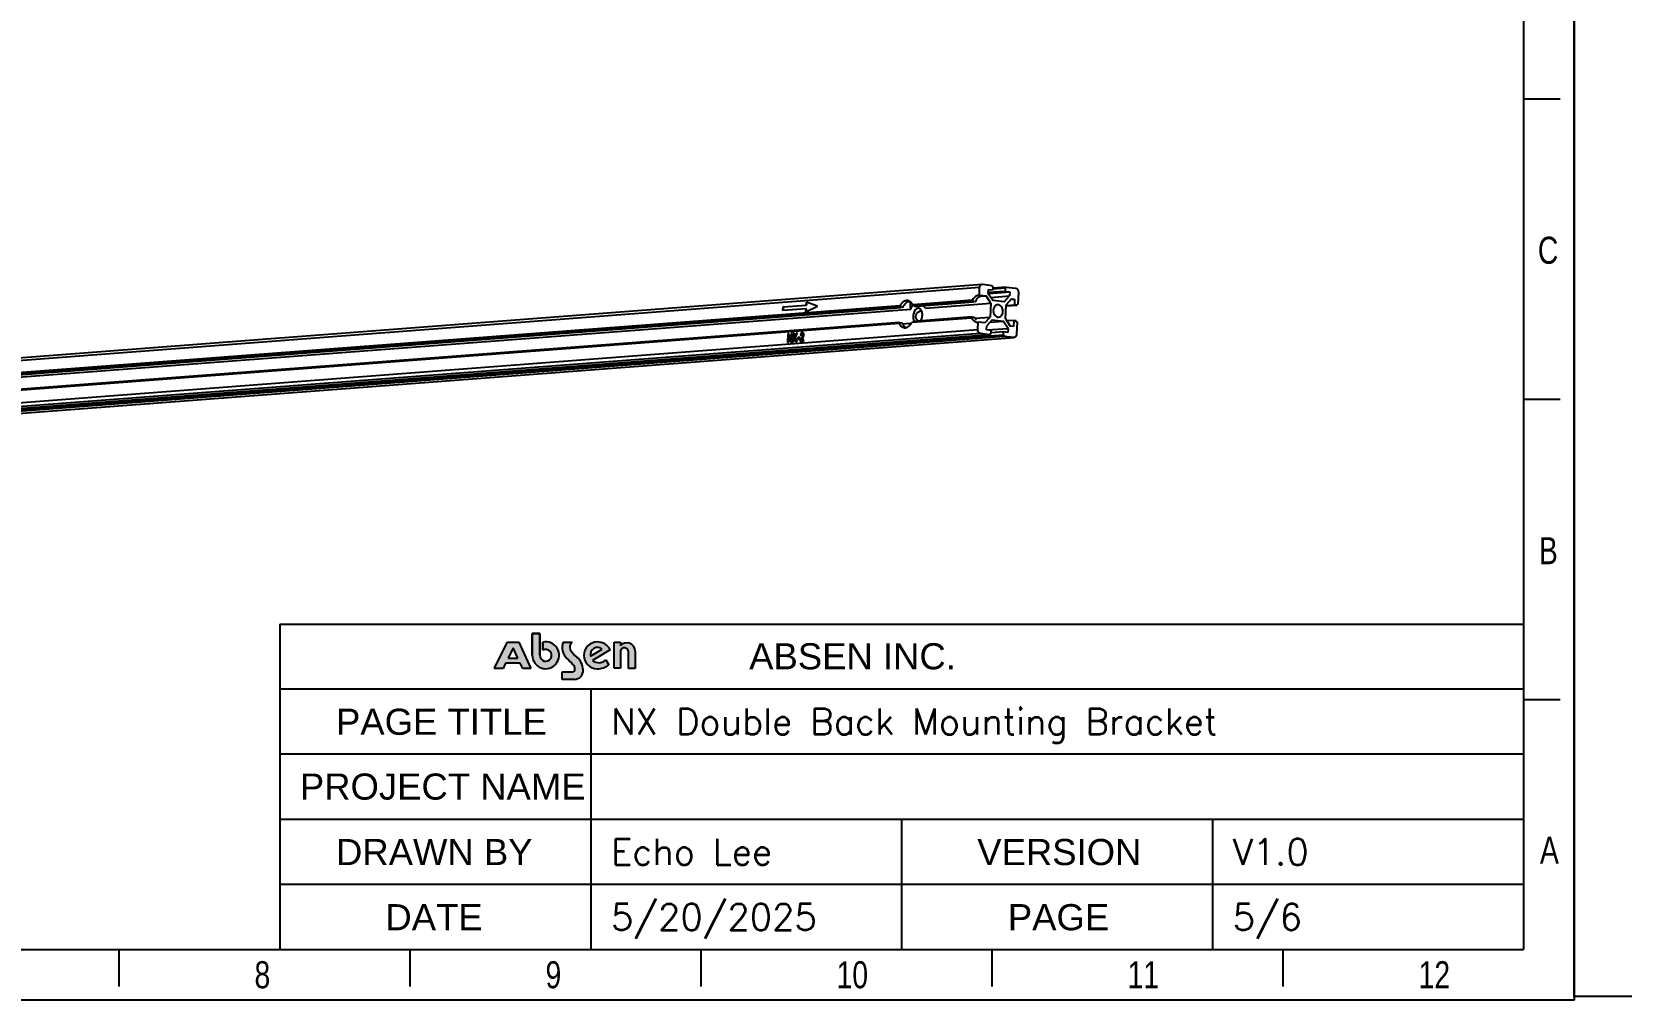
# Model space of a CAD drawing. Header units: millimetres. Extents: x 2185 to 26698, y 9658 to 17427.
# Drawn here: x 14672 to 15429, y 9658 to 10119 of the extents above; entities that cross this region are included whole.
import ezdxf

# ---------------------------------------------------------------- set-up
doc = ezdxf.new("R2010")
doc.units = ezdxf.units.MM
for name, color, linetype in [('2020-NX-2_DXF_CONTINUOUS_LINE', 7, 'Continuous'), ('DIM', 4, 'Continuous'), ('图框', 7, 'Continuous')]:
    doc.layers.add(name, color=color, linetype=linetype)
doc.styles.add('CKSTANDARD', font='arial.ttf')
doc.styles.add('Roamns', font='romans.shx')

# ---------------------------------------------------------------- blocks, each defined once
blk = doc.blocks.new('A$C7F980674')
at = {"layer": 'DIM'}
h = blk.add_hatch(color=0, dxfattribs=at)
h.paths.add_polyline_path([(7.072382140899999e-05, 14.43823848652391), (17.54018542246194, 49.09321739150072), (32.43710042510065, 49.09321739150072), (48.55284257268067, 14.43823848652391), (37.85417935127042, 14.43823848652391), (34.52331861507264, 21.47508279329122), (15.18332810379797, 21.47508279329122), (11.78696234113886, 14.43823848652391)])
h.paths.add_polyline_path([(24.94748300875654, 41.70518833840833), (18.4432997739641, 28.22933563047082), (31.32622136492865, 28.22933563047082)], flags=16)
h = blk.add_hatch(color=0, dxfattribs=at)
edge = h.paths.add_edge_path()
edge.add_arc((102.73004367057, 13.90886456904809), 4.008224344635951, 268.9921655110325, 361.5919063077861)
edge.add_arc((99.15354010349256, 13.8520860173212), 7.585044519850372, 1.270112135883178, 51.07851824680055)
edge.add_arc((307.8846824545763, 226.7410586670685), 290.5958996836599, 223.1994758205292, 225.4213170999201, ccw=False)
edge.add_arc((110.0181443910987, 42.41204420301801), 20.20419257147762, 160.1829900287513, 226.2534819823607, ccw=False)
edge.add_line((91.01044081093276, 49.26161368391513), (102.8060160324094, 49.26161368391513))
edge.add_arc((108.2666153697937, 42.83305403733538), 8.434721350051746, 130.3455086857447, 201.7414345435993)
edge.add_arc((128.4138673179259, 54.80693761470138), 31.79540957994945, 208.3500157259416, 232.6470193688833)
edge.add_arc((94.72388420018251, 12.01322233724932), 22.67708241663319, 1.6072526751569853, 50.5832628822302, ccw=False)
edge.add_arc((105.8459691270836, 11.59352122360906), 11.59424323095258, -89.35383752252329, 5.224491977119385, ccw=False)
edge.add_line((105.9767223201925, 1.52956708916e-05), (89.85622180037899, 1.52956708916e-05))
edge.add_line((89.85622180037899, 1.52956708916e-05), (89.85622180037899, 9.9012602990897))
edge.add_line((89.85622180037899, 9.9012602990897), (102.6595425193372, 9.9012602990897))
edge = h.paths.add_edge_path()
edge.add_arc((171.7675726878224, 35.99111448746953), 5.592045124112526, 4.242312034283134, 157.3807249757777)
edge.add_line((166.6056627364887, 38.14184792619381), (166.6056627364887, 14.68336624098083))
edge.add_line((166.6056627364887, 14.68336624098083), (158.2999845909944, 14.68336624098083))
edge.add_line((158.2999845909944, 14.68336624098083), (158.2999845909944, 48.98261023246597))
edge.add_line((158.2999845909944, 48.98261023246597), (166.6056627364887, 48.98261023246597))
edge.add_line((166.6056627364887, 48.98261023246597), (166.6056627364887, 44.54051251930104))
edge.add_arc((175.059291137004, 37.22529775423028), 11.17927547709232, 0.8903209452371925, 139.1292395527885, ccw=False)
edge.add_line((186.2372169588634, 37.39900588159253), (186.2372169588634, 14.59949883442459))
edge.add_line((186.2372169588634, 14.59949883442459), (177.3442962794797, 14.59949883442459))
edge.add_line((177.3442962794797, 14.59949883442459), (177.3442962794797, 36.40478422593151))
edge = h.paths.add_edge_path(flags=16)
edge.add_arc((136.4442843357392, 32.77929143981055), 9.435952450654392, 49.48403791523462, 192.8465811329278)
edge.add_line((127.2445240183151, 30.68129030702039), (142.5744439341942, 39.9527384458579))
edge = h.paths.add_edge_path()
edge.add_arc((138.324037688988, 35.05001054707828), 12.98520101557842, 229.4306864689146, 313.987557062781)
edge.add_line((147.3422875163669, 25.70727992560023), (151.5778032950766, 19.0634939338488))
edge.add_arc((136.8676456241519, 38.39878950785715), 24.29490468469704, 268.4242694583239, 307.2636236800371, ccw=False)
edge.add_arc((136.1995790051587, 31.76485599069565), 17.65178410925637, 90, 269.99999999833244, ccw=False)
edge.add_arc((136.9909520029032, 31.53144809733931), 17.90269153484251, 25.559083157673115, 92.53353593303888, ccw=False)
edge.add_line((153.1417016008636, 39.25541415211593), (129.8788853118894, 25.18619552736891))
at = {"layer": '图框'}
h = blk.add_hatch(color=30, dxfattribs=at)
edge = h.paths.add_edge_path(flags=0)
edge.add_line((64.32187787050498, 49.15013919285958), (64.32187787050498, 38.7695952337333))
edge.add_arc((68.06519958705758, 31.86908890660379), 7.850442347056839, -179.99999999998067, 118.47852907585141, ccw=False)
edge.add_line((60.21475723999902, 31.86908890659288), (60.21475723999902, 60.55619218834499))
edge.add_line((60.21475723999902, 60.55619218834545), (50.38336833377252, 60.55619218834545))
edge.add_line((50.38336833377252, 60.55619218834545), (50.38336833377252, 31.86908890659334))
edge.add_arc((68.06519958705758, 31.86908890660379), 17.6818312532899, 180.0000000000095, 462.2222539588729)
at = {"layer": '图框', "color": 30}
for p, q in [((60.21475723999902, 60.55619218834545), (50.38336833377252, 60.55619218834545)), ((50.38336833377252, 60.55619218834545), (50.38336833377252, 31.86908890659288)), ((60.21475723999902, 31.86908890659288), (60.21475723999902, 60.55619218834545)), ((64.32187787050498, 49.15013919285047), (64.32187787050498, 38.76959523373262))]:
    blk.add_line(p, q, dxfattribs=at)
at = {"layer": '图框', "color": 30, "linetype": 'Continuous'}
for p, q in [((50.38336833377252, 60.55619218834545), (60.21475723999902, 60.55619218834545)), ((50.38336833377252, 31.86908890659288), (50.38336833377252, 60.55619218834545)), ((60.21475723999902, 60.55619218834545), (60.21475723999902, 31.86908890659288)), ((64.32187787050498, 38.76959523373262), (64.32187787050498, 49.15013919285047))]:
    blk.add_line(p, q, dxfattribs=at)
at = {"layer": '图框', "color": 7, "linetype": 'Continuous'}
for p, q in [((7.072382140899999e-05, 14.43823848652391), (17.54018542246194, 49.09321739150072)), ((17.54018542246194, 49.09321739150072), (32.43710042510065, 49.09321739150072)), ((32.43710042510065, 49.09321739150072), (48.55284257268067, 14.43823848652391)), ((91.01044081093276, 49.26161368391513), (102.8060160324094, 49.26161368391513)), ((158.2999845909944, 48.98261023246597), (166.6056627364887, 48.98261023246597)), ((158.2999845909944, 14.68336624098083), (158.2999845909944, 48.98261023246597)), ((166.6056627364887, 48.98261023246597), (166.6056627364887, 44.54051251930104)), ((24.94748300875654, 41.70518833840833), (18.4432997739641, 28.22933563047082)), ((31.32622136492865, 28.22933563047082), (24.94748300875654, 41.70518833840833)), ((127.2445240183151, 30.68129030702039), (142.5744439341942, 39.9527384458579)), ((153.1417016008636, 39.25541415211593), (129.8788853118894, 25.18619552736891)), ((166.6056627364887, 38.14184792619381), (166.6056627364887, 14.68336624098083)), ((186.2372169588634, 37.39900588159253), (186.2372169588634, 14.59949883442459)), ((177.3442962794797, 14.59949883442459), (177.3442962794797, 36.40478422593151)), ((18.4432997739641, 28.22933563047082), (31.32622136492865, 28.22933563047082)), ((147.3422875163669, 25.70727992560023), (151.5778032950766, 19.0634939338488)), ((15.18332810379797, 21.47508279329122), (11.78696234113886, 14.43823848652391)), ((34.52331861507264, 21.47508279329122), (15.18332810379797, 21.47508279329122)), ((37.85417935127042, 14.43823848652391), (34.52331861507264, 21.47508279329122)), ((11.78696234113886, 14.43823848652391), (7.072382140899999e-05, 14.43823848652391)), ((48.55284257268067, 14.43823848652391), (37.85417935127042, 14.43823848652391)), ((166.6056627364887, 14.68336624098083), (158.2999845909944, 14.68336624098083)), ((186.2372169588634, 14.59949883442459), (177.3442962794797, 14.59949883442459)), ((89.85622180037899, 9.9012602990897), (102.6595425193372, 9.9012602990897)), ((89.85622180037899, 1.52956708916e-05), (89.85622180037899, 9.9012602990897)), ((105.9767223201925, 1.52956708916e-05), (89.85622180037899, 1.52956708916e-05))]:
    blk.add_line(p, q, dxfattribs=at)
at = {"layer": '图框', "color": 30}
for radius, end in [(17.68183125329058, 102.2222539587313), (7.850442347058727, 118.4785290759734)]:
    blk.add_arc((68.06519958705758, 31.86908890660379), radius, 180, end, dxfattribs=at)
at = {"layer": '图框', "color": 30, "linetype": 'Continuous'}
for radius, end in [(17.68183125329058, 102.2222539587313), (7.850442347058727, 118.4785290759734)]:
    blk.add_arc((68.06519958705758, 31.86908890660379), radius, 180, end, dxfattribs=at)
at = {"layer": '图框', "color": 7, "linetype": 'Continuous'}
for centre, radius, start, end in [((110.0181443910987, 42.41204420301801), 20.20419257147762, 160.1829900287512, 226.2534819823607), ((108.2666153697937, 42.83305403733538), 8.434721350051746, 130.3455086857447, 201.7414345435993), ((136.1995790051587, 31.76485599069565), 17.65178410925637, 90, 269.9999999983326), ((136.9909520029032, 31.53144809733931), 17.90269153484251, 25.55908315767311, 92.53353593303889), ((175.059291137004, 37.22529775423028), 11.17927547709232, 0.890320945237155, 139.1292395527885), ((136.4442843357392, 32.77929143981055), 9.435952450654392, 49.48403791523462, 192.8465811329278), ((171.7675726878224, 35.99111448746953), 5.592045124112526, 4.242312034283134, 157.3807249757777), ((128.4138673179259, 54.80693761470138), 31.79540957994945, 208.3500157259416, 232.6470193688833), ((307.8846824545763, 226.7410586670685), 290.5958996836599, 223.1994758205292, 225.4213170999201), ((94.72388420018251, 12.01322233724932), 22.67708241663319, 1.607252675157019, 50.58326288223009), ((138.324037688988, 35.05001054707828), 12.98520101557842, 229.4306864689146, 313.987557062781), ((99.15354010349256, 13.8520860173212), 7.585044519850372, 1.270112135883178, 51.07851824680055), ((136.8676456241519, 38.39878950785715), 24.29490468469704, 268.4242694583239, 307.2636236800372), ((102.73004367057, 13.90886456904809), 4.008224344635951, 268.9921655110325, 1.591906307786035), ((105.8459691270836, 11.59352122360906), 11.59424323095258, 270.6461624774767, 5.224491977119398)]:
    blk.add_arc(centre, radius, start, end, dxfattribs=at)
blk = doc.blocks.new('standard template')
for p, q in [((37811.52914023175, 14517.39703184522), (37408.77739021767, 14517.39703184522)), ((37811.52914023175, 11245.03906297615), (37408.77739021767, 11245.03906297615)), ((23856.97153506272, 8795.713564875037), (37408.778564428, 8795.713564875037)), ((23856.97153506272, 8093.130701303396), (37408.778564428, 8093.130701303396)), ((27245.81191601179, 8093.130701303396), (27245.81191601179, 5254.107439613468)), ((37811.52914023175, 7972.681094107501), (37408.77739021767, 7972.681094107501)), ((23856.97153506272, 7383.374122341703), (37408.778564428, 7383.374122341703)), ((23856.97153506272, 6673.618568779083), (37408.778564428, 6673.618568779083)), ((30632.87504974536, 6673.618568779083), (30632.87504974536, 5254.107522819249)), ((34020.82680708668, 6673.618568779084), (34020.82689442195, 5254.107606046864)), ((23856.97153506272, 5963.863516895812), (37408.778564428, 5963.863516895812)), ((456.3043263761064, 5254.106781508859), (37408.77739021767, 5254.107689274438)), ((22104.21088966208, 4851.355031494943), (22104.21088966208, 5254.106781508859)), ((25275.88092102688, 4851.355031494943), (25275.88092102688, 5254.106781508859)), ((28447.55095239169, 4851.355031494943), (28447.55095239169, 5254.106781508859)), ((31619.22098375725, 4851.355031494943), (31619.22098375725, 5254.106781508859)), ((34790.89101512246, 4851.355031494943), (34790.89101512246, 5254.106781508859))]:
    blk.add_line(p, q)
at = {"color": 7}
for p, q in [((23856.97153506272, 8795.713564875037), (23856.97153506272, 5963.862502516924)), ((28855.9334232351, 8795.71354967167), (31733.56329402495, 8795.71354967167)), ((23856.97036085204, 5963.862847771017), (23856.97036085204, 5254.106781508859))]:
    blk.add_line(p, q, dxfattribs=at)
blk.add_lwpolyline([(37962.56104648763, 4700.323125238685), (-97.47932989458059, 4700.323125238685), (-97.47932989458059, 30879.18687618916), (37962.56104648763, 30879.18687618916)], close=True)
blk.add_lwpolyline([(456.3043263761064, 6673.618914033166), (456.3043263761064, 5963.862847771017), (456.3043263761064, 5254.106781508859), (456.3043263761064, 30225.88892618673), (37408.77739021536, 30225.88892618673), (37408.77739021536, 5254.106781508857)], dxfattribs=at)
at = {"color": 0, "xscale": 8.255519999999997, "yscale": 8.255519999999997, "zscale": 8.255519999999997}
blk.add_blockref('A$C7F980674', (26192.34157000923, 8194.850301169268), dxfattribs=at)
at = {"style": 'CKSTANDARD', "width": 0.75}
for s, p in [('C', (37566.68859191013, 12723.38024393472)), ('B', (37578.25507547724, 9450.065394360612)), ('A', (37589.82155904549, 6188.317028351992)), ('8', (23580.77068385195, 4830.398885600231)), ('9', (26752.44071521712, 4830.398885600231)), ('10', (29924.11074658232, 4830.398885600231)), ('12', (36267.45080931267, 4830.398885600231)), ('11', (33095.7807779475, 4830.398885600231))]:
    blk.add_text(s, height=294.7531236609044, dxfattribs=at).set_placement(p)
at = {"char_height": 284.520887302088, "attachment_point": 1, "style": 'Roamns'}
for s, insert, width in [('{\\fArial|b0|i0|c0|p34;ABSEN INC.}', (28971.93233673383, 8589.519935694101), 3912.014128152973), ('{\\fArial|b0|i0|c0|p34;PAGE TITLE}', (24469.27002041139, 7876.177268086687), 3912.014128152973), ('{\\fArial|b0|i0|c0|p34;PROJECT NAME}', (24075.34686825149, 7170.007803169789), 3305.733494093198), ('{\\fArial|b0|i0|c0|p34;DRAWN BY}', (24469.27002041139, 6456.665135562374), 3912.014128152973), ('{\\fArial|b0|i0|c0|p34;VERSION}', (31457.34323196745, 6456.665135562374), 3912.014128152973), ('{\\fArial|b0|i0|c0|p34;DATE}', (25007.6770378442, 5746.910083679103), 3912.014128152973), ('{\\fArial|b0|i0|c0|p34;PAGE}', (31790.67484066828, 5746.909612582457), 3912.014128152973)]:
    blk.add_mtext(s, dxfattribs=dict(at, insert=insert, width=width))
at = {"style": 'Roamns'}
for tag, p in [('PAGE_NAME', (27465.9633492592, 7593.658508723252)), ('PROJECT_NAME', (27465.9633492592, 6883.902955160633)), ('DRAWN_NAME', (27465.9633492592, 6174.147903277361)), ('VERSION', (34240.97828400169, 6174.147903277361)), ('SELECT_DATA', (27465.9633492592, 5464.391825995019)), ('PAGE_NUMBER', (34240.97828400169, 5464.391992428408))]:
    blk.add_attdef(tag, p, '', height=284.520887302088, dxfattribs=at)

msp = doc.modelspace()

# ---------------------------------------------------------------- linework, layer by layer
at = {"layer": '2020-NX-2_DXF_CONTINUOUS_LINE', "color": 114, "linetype": 'Continuous', "true_color": 0x139b48}
for p, q in [((14335.97063337598, 9938.871762967721), (15124.60411604098, 9998.882470948722)), ((15124.60449872698, 9998.87759657272), (15124.81473977698, 9998.87801008672)), ((15124.81473977698, 9998.87801008672), (15129.33956484898, 9998.343439387721)), ((15129.31416511798, 9997.75607752972), (15129.33956484898, 9998.343439387721)), ((15123.35339006098, 9997.279568602722), (14334.71990739598, 9937.268860621722)), ((15089.04671858698, 9990.53954860672), (15090.10686406798, 9990.62021989672)), ((15119.90283046498, 9991.279794862721), (15091.48429189798, 9989.11729903072)), ((15120.05631055498, 9990.61636261672), (15092.20344603598, 9988.496911495722)), ((15120.42647989798, 9990.411356857721), (15093.40390982998, 9988.35508661572)), ((15120.36454730698, 9991.225246831722), (15119.90283046498, 9991.279794862721)), ((15121.25677434898, 9990.474537736722), (15120.05631055498, 9990.61636261672)), ((15123.20085309898, 9993.75219259372), (15123.35339006098, 9997.279568602722)), ((15123.20085309898, 9993.75219259372), (15126.37699394998, 9993.38017901872)), ((15123.57468662398, 9993.16693870972), (15126.37699394998, 9993.38017901872)), ((15124.86317232598, 9993.559024534721), (15124.71624480298, 9993.547844152721)), ((15128.69877709197, 9989.96437086172), (15126.37778751598, 9993.37901152372)), ((15127.41032424598, 9994.51044783172), (15127.49360181898, 9996.43621921072)), ((15127.41032424598, 9994.51044783172), (15129.73210738798, 9991.09463967472)), ((15127.49360181898, 9996.43621921072), (15129.70984266898, 9996.174388663721)), ((15129.70984266898, 9996.174388663721), (15127.52616998998, 9996.008223079722)), ((15135.43513153198, 9995.49799308472), (15127.61030443498, 9994.902566407722)), ((15127.64287260598, 9994.47457027372), (15137.65137238498, 9995.236162537722)), ((15128.68545779698, 9992.63447091472), (15137.56809481198, 9993.31039115872)), ((15129.77588196298, 9997.70152949872), (15129.31416511798, 9997.75607752972)), ((15129.70984266898, 9996.174388663721), (15129.77588196298, 9997.70152949872)), ((15134.97599148298, 9990.47511809272), (15129.73210738798, 9991.09463967472)), ((15135.98828739898, 9997.55794774672), (15129.82250994598, 9997.088765701721)), ((15135.50117082598, 9997.02513391672), (15129.86001640798, 9996.59587282372)), ((15134.97599148298, 9990.47511809272), (15137.56809481198, 9993.31039115872)), ((15135.50117082598, 9997.02513391672), (15135.43513153198, 9995.49799308472)), ((15135.43513153198, 9995.49799308472), (15137.65137238498, 9995.236162537722)), ((15135.96288767098, 9996.97058588572), (15135.50117082598, 9997.02513391672)), ((15138.49366318498, 9991.94869464772), (15135.90155985898, 9989.11342158172)), ((15135.98828739898, 9997.55794774672), (15135.96288767098, 9996.97058588572)), ((15135.98828739898, 9997.55794774672), (15140.51311247098, 9997.02337704472)), ((15137.65137238498, 9995.236162537722), (15137.56809481198, 9993.31039115872)), ((15138.20474294998, 9991.632670303721), (15140.00748480598, 9991.76984913172)), ((15138.49366318498, 9991.94869464772), (15140.00748480598, 9991.76984913172)), ((15140.00748480598, 9991.76984913172), (15139.88556611098, 9988.95051220672)), ((15141.82206381598, 9995.09764737472), (15141.57314647798, 9989.34150115372)), ((14349.62324561998, 9930.68097085372), (15090.56342257498, 9987.06247831672)), ((15085.37486242798, 9988.652404759721), (14377.41652743598, 9934.780635634721)), ((15085.52834251798, 9987.98897251372), (14378.13568157698, 9934.16024809972)), ((14379.33614537098, 9934.01842321972), (15085.89851186098, 9987.78396675472)), ((15029.68545311098, 9986.34666031672), (15029.76165229498, 9988.108745896721)), ((15040.70501737798, 9987.18518907472), (15029.68545311098, 9986.34666031672)), ((15029.76165229498, 9988.108745896721), (15040.78121656198, 9988.94727465172)), ((15029.99251071898, 9988.081471879721), (15029.76165229498, 9988.108745896721)), ((15029.91631153198, 9986.31938630272), (15029.99251071898, 9988.081471879721)), ((15040.64405802898, 9985.775520610721), (15046.08944155198, 9988.473058012722)), ((15040.64405802898, 9985.775520610721), (15040.70501737798, 9987.18518907472)), ((15040.93587579898, 9987.15791505772), (15040.70501737798, 9987.18518907472)), ((15040.78121656198, 9988.94727465172), (15040.84217591098, 9990.35694311272)), ((15041.01207498297, 9988.920000637721), (15040.78121656198, 9988.94727465172)), ((15046.08944155198, 9988.473058012722), (15040.84217591098, 9990.35694311272)), ((15040.87491644998, 9985.74824659672), (15040.93587579898, 9987.15791505772)), ((15041.01207498297, 9988.920000637721), (15041.07303433198, 9990.329669098719)), ((15085.83657927298, 9988.59785672872), (15085.37486242798, 9988.652404759721)), ((15086.72880631198, 9987.84714763372), (15085.52834251798, 9987.98897251372)), ((15119.53707437398, 9982.82178408772), (15091.11853580698, 9980.659288255722)), ((15091.48429189798, 9989.11729903072), (15091.94600873998, 9989.062750999721)), ((15119.74135391998, 9983.333075560722), (15091.88848940397, 9981.21362443972)), ((15092.20344603598, 9988.496911495722), (15093.40390982998, 9988.35508661572)), ((15094.29453827698, 9987.50237326072), (15094.03204298398, 9987.51453169072)), ((15097.48434049498, 9987.589122433721), (15128.69877709197, 9989.96437086172)), ((15119.53707437398, 9982.82178408772), (15119.99879121598, 9982.76723605672)), ((15119.74135391998, 9983.333075560722), (15120.94181771398, 9983.19125068072)), ((15121.19997532498, 9982.744824538722), (15128.41030325098, 9983.29349117872)), ((15125.81908539298, 9980.45918664772), (15128.41030325098, 9983.29349117872)), ((15128.69877709197, 9989.96437086172), (15128.41030325098, 9983.29349117872)), ((15132.28293019498, 9989.14026567772), (15131.93237125498, 9989.141447494721)), ((15132.02893291198, 9983.26664708272), (15132.37949185198, 9983.26546526572)), ((15135.61308601498, 9982.44254190172), (15135.90155985898, 9989.11342158172)), ((15139.88556611098, 9988.95051220672), (15135.93682110898, 9988.65003424072)), ((15141.08602990498, 9988.80868732672), (15135.95446220098, 9988.418203003721)), ((15139.88556611098, 9988.95051220672), (15141.08602990498, 9988.80868732672)), ((15141.08602990498, 9988.80868732672), (15141.11142963298, 9989.396049184721)), ((15141.11142963298, 9989.396049184721), (15141.57314647798, 9989.34150115372)), ((14333.85631662898, 9917.298557407721), (15122.48979929098, 9977.30926538572)), ((15123.79875063898, 9975.38353571572), (14335.16526797398, 9915.372827737721)), ((15085.00910633998, 9980.19439398472), (14377.05077134498, 9926.32262485972)), ((15085.21338588598, 9980.70568545772), (14377.82072494198, 9926.876961043721)), ((15031.97541122998, 9975.339218245721), (15031.79761313098, 9971.22768523072)), ((15032.48053720798, 9975.37765557772), (15031.97541122998, 9975.339218245721)), ((15031.97541122998, 9975.339218245721), (15032.20626965397, 9975.31194423172)), ((15032.20626965397, 9975.31194423172), (15032.03704166398, 9971.39859269572)), ((15033.41414881198, 9972.71203699072), (15032.48053720798, 9975.37765557772)), ((15033.53288301598, 9975.457733356721), (15033.41414881198, 9972.71203699072)), ((15034.01520826198, 9975.494435677721), (15033.53288301598, 9975.457733356721)), ((15033.53288301598, 9975.457733356721), (15033.76374143698, 9975.430459339721)), ((15033.76374143698, 9975.430459339721), (15033.64500723298, 9972.684762973722)), ((15033.83741016298, 9971.38290266272), (15034.01520826198, 9975.494435677721)), ((15034.99213589698, 9975.56877454372), (15034.38528307798, 9975.522596353721)), ((15034.38528307798, 9975.522596353721), (15034.61614149898, 9975.495322336721)), ((15034.38528307798, 9975.522596353721), (15035.09654025298, 9973.61716906372)), ((15034.61614149898, 9975.495322336721), (15035.32739867398, 9973.589895049721)), ((15035.45066187298, 9974.287049509721), (15034.99213589698, 9975.56877454372)), ((15036.01291138198, 9975.64644999172), (15035.45066187298, 9974.287049509721)), ((15036.24376980298, 9975.61917597772), (15035.68152029398, 9974.25977549572)), ((15035.72836743898, 9973.634498503721), (15036.61450257298, 9975.69222780172)), ((15036.61450257298, 9975.69222780172), (15036.01291138198, 9975.64644999172)), ((15036.01291138198, 9975.64644999172), (15036.24376980298, 9975.61917597772)), ((15038.30641329598, 9975.554534416722), (15038.53727171698, 9975.52726039972)), ((15038.85653104498, 9975.22828640272), (15039.08738946898, 9975.20101238872)), ((15039.04447550098, 9975.88079465572), (15038.89706668798, 9975.882690844719)), ((15038.89706668798, 9975.882690844719), (15039.12792510898, 9975.855416830722)), ((15085.00910633998, 9980.19439398472), (15085.47082318198, 9980.139845953721)), ((15085.21338588598, 9980.70568545772), (15086.41384967998, 9980.563860577722)), ((15086.67200729098, 9980.11743443572), (15090.27494873098, 9980.391598633722)), ((15122.01264038098, 9980.833140031722), (15122.64238244998, 9980.83770967672)), ((15122.48979929098, 9977.30926538572), (15122.64233625298, 9980.836641391721)), ((15125.81819992498, 9980.45821811272), (15122.64233625298, 9980.836641391721)), ((15128.32357570798, 9974.84896501372), (15123.79875063898, 9975.38353571572)), ((15126.66049072498, 9977.170750225721), (15126.74376829798, 9979.09652160472)), ((15128.87673157498, 9976.90891967872), (15126.66049072498, 9977.170750225721)), ((15129.33587162398, 9981.93179467072), (15126.74376829798, 9979.09652160472)), ((15126.89303908498, 9977.13487266772), (15136.90153886098, 9977.89646492872)), ((15128.32357570798, 9974.84896501372), (15128.34897543598, 9975.43632687472)), ((15128.33505079198, 9980.837085091722), (15134.57975571898, 9981.31227308572)), ((15128.34897543598, 9975.43632687472), (15128.81069228098, 9975.38177884372)), ((15128.81069228098, 9975.38177884372), (15128.87673157498, 9976.90891967872)), ((15134.60202043798, 9976.23252409672), (15128.96086601698, 9975.803263006721)), ((15129.33587162398, 9981.93179467072), (15134.57975571898, 9981.31227308572)), ((15134.60202043798, 9976.23252409672), (15134.53598114398, 9974.70538326472)), ((15136.90153886098, 9977.89646492872), (15134.57975571898, 9981.31227308572)), ((15136.81826128798, 9975.970693549722), (15134.60202043798, 9976.23252409672)), ((15135.61308601498, 9982.44254190172), (15137.93486915698, 9979.02673374472)), ((15139.57060947598, 9981.66722515072), (15136.30879225198, 9981.419018644721)), ((15136.90153886098, 9977.89646492872), (15136.81826128798, 9975.970693549722)), ((15139.44869078098, 9978.84788822572), (15137.93486915698, 9979.02673374472)), ((15139.57060947598, 9981.66722515072), (15139.44869078098, 9978.84788822572)), ((15140.77107326998, 9981.52540027072), (15139.57060947598, 9981.66722515072)), ((15140.74567354198, 9980.93803841272), (15140.77107326998, 9981.52540027072)), ((15141.20739038698, 9980.88349038172), (15140.74567354198, 9980.93803841272)), ((15141.20739038698, 9980.88349038172), (15140.95847304598, 9975.12734416072)), ((15128.32357570798, 9974.84896501372), (14339.69009304598, 9914.83825703572)), ((15134.53598114398, 9974.70538326472), (14345.90249848198, 9914.694675283721)), ((15134.97229826098, 9974.06347337272), (14346.33881559597, 9914.05276539472)), ((14350.86364066798, 9913.51819469572), (15139.70774706598, 9973.524441814721)), ((15031.79761313098, 9971.22768523072), (15032.27993832298, 9971.264387548721)), ((15032.27993832298, 9971.264387548721), (15032.39588305498, 9973.94557813372)), ((15032.39588305498, 9973.94557813372), (15032.62674147598, 9973.91830411672)), ((15032.39588305498, 9973.94557813372), (15033.31649900698, 9971.343264163721)), ((15032.62674147598, 9973.91830411672), (15033.54735742798, 9971.31599014972)), ((15033.31649900698, 9971.343264163721), (15033.83741016298, 9971.38290266272)), ((15033.41414881198, 9972.71203699072), (15033.64500723298, 9972.684762973722)), ((15035.09654025298, 9973.61716906372), (15034.12505121898, 9971.404790578721)), ((15034.12505121898, 9971.404790578721), (15034.74768924297, 9971.45216993872)), ((15035.32739867398, 9973.589895049721), (15034.44672386698, 9971.584328410721)), ((15034.74768924297, 9971.45216993872), (15035.38095342898, 9972.91760743672)), ((15035.09654025298, 9973.61716906372), (15035.32739867398, 9973.589895049721)), ((15035.38095342898, 9972.91760743672), (15035.61181185298, 9972.89033341972)), ((15035.38095342898, 9972.91760743672), (15035.88948439198, 9971.53905432172)), ((15035.45066187298, 9974.287049509721), (15035.68152029398, 9974.25977549572)), ((15035.61181185298, 9972.89033341972), (15036.12034281298, 9971.511780307721)), ((15036.51563016898, 9971.586700600721), (15035.72836743898, 9973.634498503721)), ((15035.88948439198, 9971.53905432172), (15036.51563016898, 9971.586700600721)), ((15036.80409224698, 9973.48713556372), (15036.77001225598, 9972.69904494472)), ((15036.77001225598, 9972.69904494472), (15037.73817081298, 9972.77271652972)), ((15037.77225080398, 9973.560807148722), (15036.80409224698, 9973.48713556372)), ((15036.80409224698, 9973.48713556372), (15037.03495067098, 9973.459861546722)), ((15037.03495067098, 9973.459861546722), (15037.00087067697, 9972.67177092772)), ((15037.73817081298, 9972.77271652972), (15037.77225080398, 9973.560807148722)), ((15037.80650762998, 9971.68492933972), (15039.53410907698, 9971.81639038972)), ((15037.99027658998, 9974.60050095472), (15038.47797550498, 9974.55934198372)), ((15038.11342912498, 9972.70897693372), (15038.00822934298, 9972.483603448722)), ((15038.00822934298, 9972.483603448722), (15038.23908776398, 9972.45632943472)), ((15038.30775392698, 9972.60861612772), (15038.23908776398, 9972.45632943472)), ((15038.47797550498, 9974.55934198372), (15038.50089017398, 9974.74796009272)), ((15038.83592099997, 9973.486402168719), (15038.56534531798, 9973.07026688872)), ((15039.56576344498, 9972.548389093721), (15038.58708162598, 9972.47391674272)), ((15038.58708162598, 9972.47391674272), (15038.81794004698, 9972.44664272572)), ((15038.60506257898, 9973.513676185721), (15038.83592099997, 9973.486402168719)), ((15038.69692137898, 9972.69968025772), (15038.90212140298, 9973.015148350722)), ((15039.04850256898, 9973.80567136072), (15038.83592099997, 9973.486402168719)), ((15039.01260463798, 9973.177124224721), (15039.25191269398, 9973.540285660722)), ((15039.10491125698, 9974.378908972722), (15039.04254943198, 9974.21766623572)), ((15039.04254943198, 9974.21766623572), (15039.27340785598, 9974.19039222172)), ((15039.19220822998, 9974.03753086972), (15039.04850256898, 9973.80567136072)), ((15039.09413891698, 9975.103803469721), (15039.32499734097, 9975.07652945572)), ((15039.16612400698, 9974.70674864872), (15039.39698242798, 9974.67947463172)), ((15039.27340785598, 9974.19039222172), (15039.19220822998, 9974.03753086972)), ((15039.25191269398, 9973.540285660722), (15039.35829320697, 9973.72579851772)), ((15039.33941176198, 9974.36303759272), (15039.27340785598, 9974.19039222172)), ((15039.53410907698, 9971.81639038972), (15039.56576344498, 9972.548389093721)), ((15134.53598114398, 9974.70538326472), (15134.99769798898, 9974.65083523372)), ((15134.99769798898, 9974.65083523372), (15134.97229826098, 9974.06347337272)), ((15139.49712332998, 9973.528902673721), (15134.97229826098, 9974.06347337272)), ((15139.70736437998, 9973.529316187722), (15139.49712332998, 9973.528902673721))]:
    msp.add_line(p, q, dxfattribs=at)
for centre, radius, start, end in [((15088.72184075998, 9988.65936417472), 2.464299327, 78.53869755130118, 83.3120434258881), ((15126.37341567598, 9987.646651369721), 7.420795416, 149.4681075240086, 150.6863960616834), ((15127.68699749698, 9987.143715076721), 8.383714224, 153.9559325520102, 155.5302039417913), ((15127.28346165898, 9987.34338793372), 7.933486266, 150.7053833181805, 153.9719656209228), ((15128.80187889598, 9987.040435606721), 8.289852837, 154.2631934982427, 155.5276734057884), ((15091.80987937198, 9985.03938373972), 7.379929806, 149.2040288444952, 150.6874208551209), ((15093.15903646498, 9984.516321904719), 8.383721865, 153.955932466992, 155.530204666484), ((15092.75549021698, 9984.71599950472), 7.933482473999999, 150.7053818142766, 153.9719633078602), ((15094.27391086198, 9984.41304550372), 8.289852837, 154.2631934982427, 155.5276734057884), ((15086.52007239598, 9986.25265639372), 6.110435082, 21.54811154667943, 27.37965709565983), ((15124.16348801998, 9985.218835888722), 5.210524019999999, 207.389717512436, 213.4738429268106), ((15125.56988248198, 9985.63949361472), 6.26827803, 201.5892945686035, 205.4114651140777), ((15125.14839130198, 9985.44191207872), 5.802781476, 205.4351934459187, 207.4471345152943), ((15091.04191202098, 9983.01210234772), 6.268275342, 201.5892928372695, 205.4114623787989), ((15090.62042796598, 9982.81452452272), 5.802786819, 205.4351933522164, 207.4471354263704), ((15087.77155747498, 9980.65232884072), 2.464299327, 258.5386975513012, 263.3120434258881), ((15087.72652234198, 9981.01639071472), 2.832822945, 281.2971710434134, 289.2593609960639), ((15086.74418529598, 9982.62214006372), 4.730473422, 311.6860066851446, 313.3515047421119), ((15096.69510130498, 9982.59546556972), 6.787885425, 198.9459774782769, 201.7909994285673), ((15096.31511778598, 9982.44410448172), 6.37886541, 201.7956052860725, 204.0969381716052), ((15084.97212614098, 9984.10165561072), 7.044731705999999, 324.5817608621501, 330.748491717989), ((15084.25779545998, 9984.68627504872), 8.383721865, 333.9559324668984, 335.530204666484), ((15122.31151532698, 9983.34018799972), 2.525548677, 250.3036929068174, 263.2016493315121), ((15040.74099160798, 9971.372727802722), 2.951044902, 168.6288892378882, 173.9271113626615), ((15040.68497980798, 9971.38343771872), 2.894021025, 157.6569478100882, 168.6181236649793), ((15040.91584660498, 9971.35616115772), 2.894029737, 157.656964248269, 168.6202663289723), ((15041.81497829998, 9970.901523259721), 3.900613908, 152.0692986438142, 154.0461388226811), ((15061.90816880698, 9957.44146408072), 27.781610085, 145.5000427396954, 145.9044074284065), ((15037.10828174698, 9974.979150484722), 2.56985574, 339.5783941671122, 343.8794044087007), ((15037.41675672298, 9974.88551803672), 2.247516312, 343.9890140168129, 353.1268552427503), ((15037.27882228198, 9974.90275746772), 2.386522635, 353.11224110064, 357.5436919752006)]:
    msp.add_arc(centre, radius, start, end, dxfattribs=at)
for major_axis, ratio, start_param, end_param in [((-5.713317215999999, 6.714778991999998), 0.3860235594000001, 0.0673400113, 0.7545032670999999), ((-5.713317215999999, 6.714778991999998), 0.3860235594000001, -1.3021712362, -1.1030891993), ((6.498997896000001, 5.529718343999999), 0.3026001526, 2.5073583617, 2.8161084518)]:
    msp.add_ellipse((15096.50158666197, 9983.68059974272), major_axis=major_axis, ratio=ratio, start_param=start_param, end_param=end_param, dxfattribs=at)
for points, knots in [([(15123.35339006098, 9997.279568602722), (15123.37027319097, 9997.66998642472), (15123.57825253198, 9998.41826516872), (15124.27238829598, 9998.855493967721), (15124.60416190198, 9998.88190196572)], [0, 0, 0, 0, 0.5400492744, 1, 1, 1, 1]), ([(15087.83248373098, 9990.969586714722), (15087.71535334198, 9990.92878073572), (15087.22874082598, 9990.724183621722), (15086.79479601598, 9990.405827932722), (15086.50187401198, 9990.12934490872)], [0, 0, 0, 0, 0.2354350247, 1, 1, 1, 1]), ([(15087.69268855498, 9989.42497192072), (15087.80220709798, 9989.55901448272), (15088.22954203198, 9990.03764423872), (15088.75266336598, 9990.43953307372), (15089.17614896098, 9990.641365831721)], [0, 0, 0, 0, 0.269526281, 1, 1, 1, 1]), ([(15089.00883791998, 9991.10689432072), (15088.71643349398, 9991.14117993472), (15088.30994240098, 9991.114528747721), (15087.92905283398, 9991.00322953372), (15087.83248373098, 9990.969586714722)], [0, 0, 0, 0, 0.7421993472, 1, 1, 1, 1]), ([(15122.00011737598, 9993.44511596572), (15121.80543430798, 9993.34891135072), (15120.98473898097, 9992.837938858722), (15120.35984839797, 9992.05791337672), (15119.98153939498, 9991.416548212721)], [0, 0, 0, 0, 0.2257853771, 1, 1, 1, 1]), ([(15121.33439392498, 9990.640203415722), (15121.39724366698, 9990.77056943872), (15121.65206659198, 9991.265185276721), (15121.96016226898, 9991.73353632772), (15122.22065658898, 9992.05236202372)], [0, 0, 0, 0, 0.2600924417, 1, 1, 1, 1]), ([(15123.20080690198, 9993.75112431172), (15123.10047535198, 9993.749322001722), (15122.68608708298, 9993.71674641472), (15122.28217864498, 9993.58449940672), (15122.00011737598, 9993.44511596572)], [0, 0, 0, 0, 0.2418200569, 1, 1, 1, 1]), ([(15122.22065658898, 9992.05236202372), (15122.31046552798, 9992.16228149272), (15122.66305553998, 9992.56327780972), (15123.07889902798, 9992.912447353721), (15123.41548531498, 9993.113817769721)], [0, 0, 0, 0, 0.2657278911, 1, 1, 1, 1]), ([(15123.41548531498, 9993.113817769721), (15123.51936923098, 9993.17596868872), (15123.92454703798, 9993.392087083721), (15124.37895030898, 9993.52217788072), (15124.71624480298, 9993.547844152721)], [0, 0, 0, 0, 0.2635519241, 1, 1, 1, 1]), ([(15140.51311247098, 9997.02337704472), (15140.89276543798, 9996.97852418572), (15141.64932656098, 9996.410977183721), (15141.84137530198, 9995.54422027672), (15141.82206381598, 9995.09764737472)], [0, 0, 0, 0, 0.4609922479, 1, 1, 1, 1]), ([(15086.50187401198, 9990.12934490872), (15086.40562436098, 9990.03849685372), (15086.01623535598, 9989.639379973722), (15085.68807588598, 9989.182691071721), (15085.47054992698, 9988.81777838872)], [0, 0, 0, 0, 0.2375406626, 1, 1, 1, 1]), ([(15086.80642588798, 9988.01281331272), (15086.86927563298, 9988.143179338722), (15087.12409855798, 9988.63779517372), (15087.43219423498, 9989.106146227721), (15087.69268855498, 9989.42497192072)], [0, 0, 0, 0, 0.2600924417, 1, 1, 1, 1]), ([(15091.07365643398, 9988.10180791672), (15091.12042639198, 9988.181787589721), (15091.30775261098, 9988.48877910172), (15091.51868986198, 9988.781624008721), (15091.68914735998, 9988.987102606721)], [0, 0, 0, 0, 0.2576291037, 1, 1, 1, 1]), ([(15093.04661589898, 9987.08107710172), (15092.52521680498, 9986.64846821572), (15091.78393290598, 9985.30289855872), (15091.62039882898, 9983.827398220721), (15091.69574304298, 9983.05711587472)], [0, 0, 0, 0, 0.4667722246, 1, 1, 1, 1]), ([(15091.69574304298, 9983.05711587472), (15091.71036960598, 9982.90758103072), (15091.78967649598, 9982.35293077972), (15091.96791749698, 9981.80654587072), (15092.17190821498, 9981.45026608672)], [0, 0, 0, 0, 0.2679210568, 1, 1, 1, 1]), ([(15093.81431956198, 9987.480506416721), (15093.74779450798, 9987.46484642572), (15093.47007645898, 9987.37923073372), (15093.21716653498, 9987.22258429072), (15093.04661589898, 9987.08107710172)], [0, 0, 0, 0, 0.2357032396, 1, 1, 1, 1]), ([(15093.77126960998, 9985.37019135172), (15093.90078665098, 9985.49834451772), (15094.45337675998, 9985.95925554172), (15095.13735777298, 9986.261000755721), (15095.66296013398, 9986.36584878472)], [0, 0, 0, 0, 0.2537076443, 1, 1, 1, 1]), ([(15095.17936360798, 9981.398370598721), (15095.55789277198, 9981.905668372721), (15096.06462911698, 9983.155087258721), (15096.14910549898, 9984.80256724972), (15095.85277327498, 9986.03684056672), (15095.47378503298, 9986.782373146722), (15094.95055664098, 9987.31458416872), (15094.50845583598, 9987.48289729972), (15094.29528872698, 9987.50866947472)], [0, 0, 0, 0, 0.2696039423, 0.5563825045, 0.6888532445000001, 0.8064815702, 0.90854175, 1, 1, 1, 1]), ([(15121.77515182798, 9981.750184759721), (15121.69099264198, 9981.85106704372), (15121.35516368398, 9982.29521398072), (15121.09836178197, 9982.79628383572), (15120.94181771398, 9983.19125068072)], [0, 0, 0, 0, 0.236189931, 1, 1, 1, 1]), ([(15129.93607706098, 9987.13370959972), (15129.83776818598, 9986.70803569072), (15129.80030544298, 9985.81890554872), (15130.18278525598, 9984.58557435472), (15130.94381410198, 9983.630643427721), (15131.67371716497, 9983.30861288872), (15132.02893291198, 9983.26664708272)], [0, 0, 0, 0, 0.2690086221, 0.5347650310000001, 0.7797542662000001, 1, 1, 1, 1]), ([(15131.93193344398, 9989.147117473722), (15131.46962799898, 9989.11108997572), (15130.49928423898, 9988.605757708721), (15130.05552640198, 9987.65092097572), (15129.93607706098, 9987.13370959972)], [0, 0, 0, 0, 0.4662563098, 1, 1, 1, 1]), ([(15132.37992966297, 9983.25979528672), (15132.66851150998, 9983.282284492721), (15133.26266806798, 9983.47965716572), (15133.95182181298, 9984.154619230721), (15134.38451336098, 9985.08832536472), (15134.51955933598, 9986.160216517721), (15134.34514785898, 9987.23597131672), (15133.88161176598, 9988.18254544972), (15133.17719179198, 9988.87699591372), (15132.57646879798, 9989.10558651772), (15132.28293019498, 9989.14026567772)], [0, 0, 0, 0, 0.1099582349, 0.2278466751, 0.356808212, 0.4938467735, 0.6323632372, 0.7651847347, 0.8877156908, 1, 1, 1, 1]), ([(15038.30641329598, 9975.554534416722), (15038.27743619998, 9975.51868892272), (15038.15787091198, 9975.34337686672), (15038.08980304198, 9975.13793778472), (15038.05228250398, 9974.976933760721)], [0, 0, 0, 0, 0.2180256883, 1, 1, 1, 1]), ([(15038.60454355198, 9975.06097679872), (15038.61964385097, 9975.085245085722), (15038.67989233498, 9975.16882665772), (15038.78230129798, 9975.22263792472), (15038.85653104498, 9975.22828640272)], [0, 0, 0, 0, 0.2774288518, 1, 1, 1, 1]), ([(15039.48051655498, 9975.599331934722), (15039.45476954698, 9975.63888360772), (15039.34737702898, 9975.77943932272), (15039.17265241798, 9975.865144294721), (15039.04441640698, 9975.880294462722)], [0, 0, 0, 0, 0.2676569255, 1, 1, 1, 1]), ([(15039.66315216598, 9974.800476997721), (15039.66571648198, 9974.85977607172), (15039.66637252798, 9975.07502015272), (15039.62662382698, 9975.29288302072), (15039.56623997398, 9975.43688483572)], [0, 0, 0, 0, 0.2754215128, 1, 1, 1, 1]), ([(15085.31148715798, 9979.684421866721), (15085.36356802498, 9979.607299519721), (15085.57179397198, 9979.317447799722), (15085.81557469198, 9979.05210814972), (15086.01540095098, 9978.87978680572)], [0, 0, 0, 0, 0.2607276484, 1, 1, 1, 1]), ([(15086.01540095098, 9978.87978680572), (15086.11012287298, 9978.79810280272), (15086.48711762998, 9978.507072235721), (15086.93770145398, 9978.306963823721), (15087.28188629398, 9978.23716977472)], [0, 0, 0, 0, 0.2626211251, 1, 1, 1, 1]), ([(15087.24718379098, 9979.122794656721), (15087.16302460797, 9979.22367694372), (15086.82719564998, 9979.66782387772), (15086.57039374798, 9980.16889373272), (15086.41384967998, 9980.563860577722)], [0, 0, 0, 0, 0.236189931, 1, 1, 1, 1]), ([(15088.27567997698, 9978.27713967172), (15088.18114846198, 9978.32559073672), (15087.79634596798, 9978.551667532722), (15087.46457286598, 9978.862208644721), (15087.24718379098, 9979.122794656721)], [0, 0, 0, 0, 0.238395849, 1, 1, 1, 1]), ([(15088.66091450398, 9978.34210630072), (15088.76848869598, 9978.37958308672), (15089.21386625398, 9978.564160630722), (15089.61577289998, 9978.84509990572), (15089.89017710998, 9979.08941953672)], [0, 0, 0, 0, 0.2366704674, 1, 1, 1, 1]), ([(15089.99152422298, 9979.182348106722), (15090.05613628498, 9979.243334095721), (15090.31718579398, 9979.50375511972), (15090.55077175498, 9979.79114617672), (15090.71318339698, 9980.01894739372)], [0, 0, 0, 0, 0.241030874, 1, 1, 1, 1]), ([(15119.81719344898, 9982.34493886972), (15119.86054392298, 9982.27955389672), (15120.03396698698, 9982.03124423572), (15120.23246719498, 9981.799964053722), (15120.39373242298, 9981.64387699972)], [0, 0, 0, 0, 0.2590127854, 1, 1, 1, 1]), ([(15120.39373242298, 9981.64387699972), (15120.47360907898, 9981.566565157722), (15120.79104216898, 9981.286079290721), (15121.16608469698, 9981.06765309472), (15121.46031809698, 9980.96240344372)], [0, 0, 0, 0, 0.26239233, 1, 1, 1, 1]), ([(15123.79875063898, 9975.38353571572), (15123.41909766898, 9975.42838857772), (15122.66253654598, 9975.99593557672), (15122.47048780498, 9976.86269248372), (15122.48979929098, 9977.30926538572)], [0, 0, 0, 0, 0.4609922479, 1, 1, 1, 1]), ([(15038.60506257898, 9973.513676185721), (15038.55376034698, 9973.43835604972), (15038.37958034998, 9973.176671554722), (15038.21540384098, 9972.90762803872), (15038.11342912498, 9972.70897693372)], [0, 0, 0, 0, 0.2898342401, 1, 1, 1, 1]), ([(15038.29309537798, 9974.990746666721), (15038.28506160298, 9974.958834274721), (15038.25348932998, 9974.82108315772), (15038.23273921198, 9974.68098745672), (15038.22113501098, 9974.57322694072)], [0, 0, 0, 0, 0.2329090209, 1, 1, 1, 1]), ([(15038.56534531798, 9973.07026688872), (15038.54677537198, 9973.040059159719), (15038.47868818498, 9972.927658924722), (15038.41360629598, 9972.81340054372), (15038.36872830898, 9972.72858370072)], [0, 0, 0, 0, 0.2698212842, 1, 1, 1, 1]), ([(15038.91411385198, 9973.98591187372), (15038.89383315898, 9973.95278059372), (15038.79389189698, 9973.79337329572), (15038.68910456098, 9973.63706367172), (15038.60506257898, 9973.513676185721)], [0, 0, 0, 0, 0.2064769459, 1, 1, 1, 1]), ([(15039.04254943198, 9974.21766623572), (15039.03568952098, 9974.20235258272), (15038.99681140798, 9974.122964122722), (15038.95148184898, 9974.04695760172), (15038.91411385198, 9973.98591187372)], [0, 0, 0, 0, 0.1899156165, 1, 1, 1, 1]), ([(15039.08738946898, 9975.20101238872), (15039.15330431398, 9975.206028148721), (15039.25564719898, 9975.17457622972), (15039.31120715698, 9975.09909139072), (15039.32499734097, 9975.07652945572)], [0, 0, 0, 0, 0.7142824871, 1, 1, 1, 1]), ([(15039.09413891698, 9975.103803469721), (15039.10872179398, 9975.07994461672), (15039.16527558598, 9974.955361036722), (15039.17077836597, 9974.81437948072), (15039.16612400698, 9974.70674864872)], [0, 0, 0, 0, 0.2060707904, 1, 1, 1, 1]), ([(15039.32499734097, 9975.07652945572), (15039.34097669998, 9975.05038583572), (15039.39616904098, 9974.92494892372), (15039.40152335098, 9974.784482218722), (15039.39698242798, 9974.67947463172)], [0, 0, 0, 0, 0.2257179113, 1, 1, 1, 1]), ([(15140.95847304598, 9975.12734416072), (15140.94158991598, 9974.736926335721), (15140.73361057498, 9973.988647591721), (15140.03947481098, 9973.55141879272), (15139.70770120798, 9973.525010794721)], [0, 0, 0, 0, 0.5400492744, 1, 1, 1, 1])]:
    msp.add_open_spline(points, degree=3, knots=knots, dxfattribs=at)
for points in [[(15089.17614896098, 9990.641365831721), (15089.36924731798, 9990.73339629172), (15089.57259189598, 9990.807180379721), (15089.78073564898, 9990.856503397721)], [(15089.80482309898, 9990.875274052722), (15089.61639983698, 9990.964833739721), (15089.41597521598, 9991.03306203172), (15089.21151194098, 9991.07452324072)], [(15090.47799728398, 9990.43190620972), (15090.27451928698, 9990.60737664772), (15090.04749352798, 9990.759930079721), (15089.80482309898, 9990.875274052722)], [(15091.01967469498, 9989.85277419472), (15090.85883551497, 9990.06253202572), (15090.67817110498, 9990.25928514772), (15090.47799728398, 9990.43190620972)], [(15090.56342257498, 9987.06247831672), (15090.70936673098, 9987.41975930272), (15090.87883487398, 9987.76865035372), (15091.07365643398, 9988.10180791672)], [(15091.48429189798, 9989.11729903072), (15091.35059139898, 9989.37461648272), (15091.19612451898, 9989.62265779972), (15091.01967469498, 9989.85277419472)], [(15093.02008923898, 9983.08174976272), (15092.97762075298, 9983.275398850721), (15092.95978288497, 9983.476232725721), (15092.96873177398, 9983.67428185972)], [(15092.96873177398, 9983.67428185972), (15092.98707216598, 9984.080175601719), (15093.12528663298, 9984.49047238072), (15093.34041388497, 9984.83515537672)], [(15093.61876088398, 9981.911365432721), (15093.33576570897, 9982.245934939721), (15093.11395940398, 9982.653717733721), (15093.02008923898, 9983.08174976272)], [(15093.34041388497, 9984.83515537672), (15093.46165334098, 9985.02940867672), (15093.60849920998, 9985.20913500472), (15093.77126960998, 9985.37019135172)], [(15094.03204298398, 9987.51453169072), (15093.95879937298, 9987.50895825172), (15093.88582058398, 9987.49733774872), (15093.81431956198, 9987.480506416721)], [(15038.37583400998, 9975.24613474372), (15038.34179558998, 9975.16337590972), (15038.31494123998, 9975.07752452872), (15038.29309537798, 9974.990746666721)], [(15038.42189073598, 9975.67679868772), (15038.38014401398, 9975.63938435272), (15038.34165566998, 9975.59813024272), (15038.30641329598, 9975.554534416722)], [(15038.53727171698, 9975.52726039972), (15038.46933784198, 9975.44322425572), (15038.41693803898, 9975.34607244772), (15038.37583400998, 9975.24613474372)], [(15038.89706668798, 9975.882690844719), (15038.72494275898, 9975.86959315372), (15038.55044051998, 9975.79200784072), (15038.42189073598, 9975.67679868772)], [(15038.65015118398, 9975.647187607721), (15038.60940500998, 9975.61039682872), (15038.57178428398, 9975.569953432721), (15038.53727171698, 9975.52726039972)], [(15038.85653104498, 9975.22828640272), (15038.94568712698, 9975.23507069572), (15039.04750832998, 9975.180095158721), (15039.09413891698, 9975.103803469721)], [(15039.56623997398, 9975.43688483572), (15039.54256359598, 9975.49334763172), (15039.51391902298, 9975.54802020772), (15039.48051655498, 9975.599331934722)], [(15085.00910633998, 9980.19439398472), (15085.10022570898, 9980.01902736472), (15085.20088659598, 9979.84820131372), (15085.31148715798, 9979.684421866721)], [(15087.48456031498, 9978.20479869472), (15087.74862328198, 9978.173836231721), (15088.02068947198, 9978.18665241472), (15088.28146591798, 9978.238455607721)], [(15094.13728929598, 9981.41262220972), (15093.94927398298, 9981.561495274722), (15093.77363726098, 9981.728263672721), (15093.61876088398, 9981.911365432721)], [(15038.05228250398, 9974.976933760721), (15038.02342039798, 9974.853083851722), (15038.00389202398, 9974.726938453721), (15037.99027658998, 9974.60050095472)], [(15038.50089017398, 9974.74796009272), (15038.51067132598, 9974.80556005072), (15038.52333269398, 9974.86290576172), (15038.54114934298, 9974.918547409721)], [(15038.54114934298, 9974.918547409721), (15038.55699670498, 9974.96803894372), (15038.57708934297, 9975.01685404672), (15038.60454355198, 9975.06097679872)], [(15038.58708162598, 9972.47391674272), (15038.61703044598, 9972.55206300772), (15038.65469418898, 9972.627426295721), (15038.69692137898, 9972.69968025772)], [(15039.16612400698, 9974.70674864872), (15039.16132115398, 9974.595683977721), (15039.13917306898, 9974.484666034721), (15039.10491125698, 9974.378908972722)], [(15039.39698242798, 9974.67947463172), (15039.39235057498, 9974.572364254722), (15039.37159981798, 9974.465302033721), (15039.33941176198, 9974.36303759272)], [(15039.35829320697, 9973.72579851772), (15039.41756658598, 9973.84158448972), (15039.47135867698, 9973.96051632172), (15039.51662328298, 9974.08246237672)]]:
    msp.add_open_spline(points, degree=3, dxfattribs=at)

# ---------------------------------------------------------------- block references
at = {"transparency": 33554595, "xscale": 0.2966866061522327, "yscale": 0.2966866061522327, "zscale": 0.2966866061522327}
msp.add_blockref('standard template', (15435.3611148026, 8265.408673318747), dxfattribs=at)
at = {"transparency": 33554595}
ref = msp.add_blockref('standard template', (13747.71028425793, 9452.718055379439), dxfattribs=dict(at, xscale=0.04369384563332881, yscale=0.04369384563332881, zscale=0.04369384563332881))
ref.add_attrib('PAGE_NAME', 'NX Double Back Mounting Bracket', (14947.80384701111, 9784.514198051806), dxfattribs={"height": 12.43181172923518, "style": 'Roamns'})
ref.add_attrib('DRAWN_NAME', 'Echo Lee', (14947.80384701111, 9722.490320782581), dxfattribs={"height": 12.43181172923518, "style": 'Roamns'})
ref.add_attrib('SELECT_DATA', '5/20/2025', (14947.80384701111, 9691.478348304487), dxfattribs={"height": 12.43181172923518, "style": 'Roamns'})
ref.add_attrib('VERSION', 'V1.0', (15243.83030373326, 9722.490320782581), dxfattribs={"height": 12.43181172923518, "style": 'Roamns'})
ref.add_attrib('PAGE_NUMBER', '5/6', (15243.83030373326, 9691.478355576603), dxfattribs={"height": 12.43181172923518, "style": 'Roamns'})

doc.saveas('drawing.dxf')
